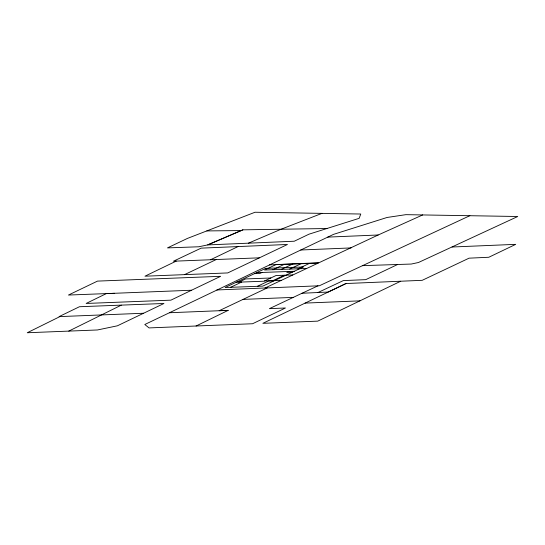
<?xml version="1.0" encoding="UTF-8"?>
<svg xmlns="http://www.w3.org/2000/svg" width="545" height="545" viewBox="0 0 545 545"><rect width="100%" height="100%" fill="white"/><g stroke="black" fill="none" stroke-linecap="round" stroke-linejoin="round"><path stroke-width="0.82" d="M169.406 312.748L228.178 310.357L196.064 326.005L149.058 327.92L144.806 324.5L333.554 234.357L387.066 217.469L405.868 214.662L517.75 216.501L418.444 262.506L411.291 264.046L362.302 265.66M59.93 316.591L27.25 332.75L97.439 329.97L117.373 325.815L163.963 303.483L79.447 306.733L59.051 316.625L143.642 313.246M68.765 331.108L121.317 305.132M176.192 261.116L144.943 276.199L227.735 272.929L287.453 244.473L201.125 248.145L173.419 261.219L259.44 257.826M400.677 281.24L317.755 321.134L262.853 323.328L346.007 283.529L422.205 280.321L469.068 258.166L488.79 257.267L515.72 244.351L452.05 247.008M210.499 259.774L237.981 246.599M191.554 290.233L170.892 300.159L86.137 303.456L106.309 293.612L191.554 290.233L220.63 276.315L97.514 281.104L68.438 295.049L114.484 293.292M265.013 287.998L378.175 234.997L422.675 214.928M346.007 283.529L328.206 292.038L302.012 293.264L269.407 308.654L285.451 307.993L252.567 323.744L196.064 326.005M397.591 264.495L365.756 279.653L343.309 280.6L317.98 292.515M184.537 274.632L216.242 259.549M267.275 287.903L219.151 310.725L228.178 310.357M238.799 282.153L245.645 278.924L270.776 277.998M230.542 287.31L241.714 282.044M262.043 272.459L259.965 273.44L254.508 273.638M272.902 269.714L284.306 264.339M281.274 269.407L292.685 264.025M289.654 269.094L301.065 263.719M257.349 286.323L268.522 281.057L273.985 280.852M288.857 271.471L286.779 272.452L292.236 272.248M272.936 280.62L284.34 275.239M298.033 268.787L309.444 263.405M302.012 293.264L317.96 285.839M469.879 215.684L319.316 285.784L216.856 289.96M242.893 229.84L207.652 244.916L198.734 246.776L167.478 247.893L187.344 238.451L255.012 212.25L360.77 214.028L359.135 218.341L308.988 234.186L294.273 241.224L207.652 244.916L242.893 229.84L326.966 228.519M248.397 243.179L281.036 229.247L321.932 213.381M269.475 264.884L318.484 262.785M327.756 237.109L378.175 234.997M300.717 249.998L351.048 247.927M243.05 299.396L293.19 297.393M305.111 303.095L359.959 300.86M317.817 263.099L275.934 264.645L264.523 270.02L306.413 268.481M256.586 272.663L294.314 271.267M292.72 274.932L275.968 275.552L263.93 281.227L236.258 282.242M264.557 280.927L281.315 280.307M206.793 230.923L241.033 230.562M265.681 268.372L225.085 287.515L262.813 286.118L303.408 266.982L265.681 268.372"/></g></svg>
